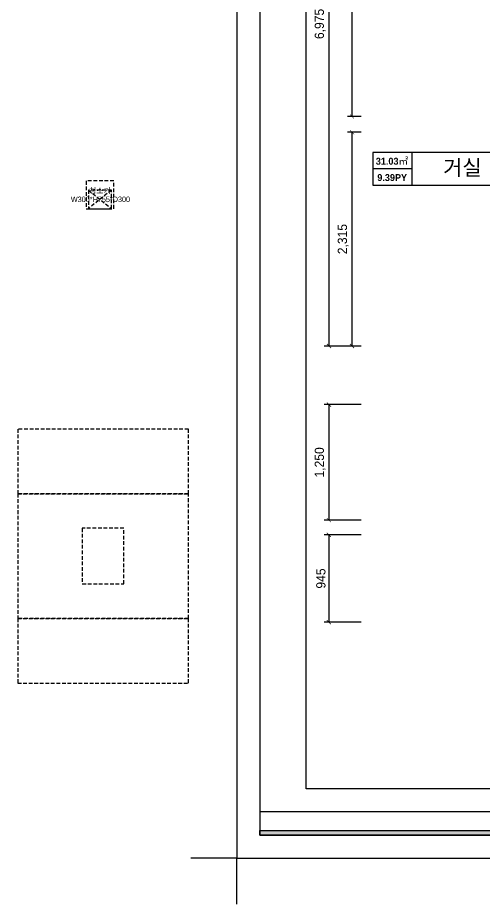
# Model space of a CAD drawing. Header units: inches. Extents: x 199882 to 277715, y -17863 to 11882.
# Drawn here: x 199882 to 204937, y -3968 to 5632 of the extents above; entities that cross this region are included whole.
import ezdxf
from ezdxf.enums import TextEntityAlignment as Align

# ---------------------------------------------------------------- set-up
doc = ezdxf.new("R2010")
doc.units = ezdxf.units.IN
doc.header["$LTSCALE"] = 50
doc.header["$MEASUREMENT"] = 0
doc.linetypes.add('DH-HID2', pattern=[1.2, 0.8, -0.4])
for name, color, linetype in [('0-ELC TEXT', 7, 'Continuous'), ('03-TEXT', 3, 'Continuous'), ('FORM(YOURNAME)-1', 1, 'Continuous'), ('FORM(YOURNAME)-11', 1, 'Continuous'), ('FU-FURM', 251, 'DH-HID2'), ('치수', 7, 'Continuous')]:
    doc.layers.add(name, color=color, linetype=linetype)
doc.styles.add('YOURNAME', font='HY울릉도M.TTF')
doc.styles.add('넥슨고딕', font='NEXONLv1GothicBold.ttf')
doc.styles.add('코레일둥고', font='Korail_Round_Gothic_Medium.ttf')
doc.dimstyles.new('YOURNAME-50', dxfattribs={"dimscale": 50, "dimtxt": 2, "dimasz": 0.9, "dimexe": 1, "dimexo": 3, "dimgap": 0.7, "dimtad": 1, "dimdec": 0, "dimzin": 0, "dimdsep": 46, "dimlunit": 6, "dimtxsty": 'YOURNAME', "dimblk": 'ARCHTICK', "dimcen": 0, "dimclrd": 1, "dimclre": 1, "dimclrt": 7, "dimadec": 0, "dimazin": 0, "dimtfac": 1, "dimtdec": 0, "dimtix": 1, "dimtmove": 2, "dimatfit": 3, "dimldrblk": 'ARCHTICK', "dimfxl": 0, "dimtolj": 1, "dimtzin": 0, "dimarcsym": 0})

# ---------------------------------------------------------------- blocks, each defined once
blk = doc.blocks.new('_ArchTick')
at = {"color": 0, "linetype": 'ByBlock', "const_width": 0.15}
blk.add_lwpolyline([(-0.5, -0.5), (0.5, 0.5)], dxfattribs=at)
blk = doc.blocks.new('*D36')
at = {"layer": 'Defpoints', "color": 0}
for p in [(203753.3, 9052.3), (203253.3, 2077.3), (203753.3, 2077.3)]:
    blk.add_point(p, dxfattribs=at)
at = {"layer": '치수', "color": 1, "lineweight": -2}
for p, q in [((203603.3, 9052.3), (203203.3, 9052.3)), ((203253.3, 9052.3), (203253.3, 2077.3)), ((203603.3, 2077.3), (203203.3, 2077.3))]:
    blk.add_line(p, q, dxfattribs=at)
at = {"layer": '치수', "color": 1, "lineweight": -2, "xscale": 45, "yscale": 45, "zscale": 45}
for p, rotation in [((203253.3, 9052.3), 90), ((203253.3, 2077.3), 270)]:
    blk.add_blockref('_ArchTick', p, dxfattribs=dict(at, rotation=rotation))
at = {"layer": '치수', "color": 7, "insert": (203158.6, 5564.8), "char_height": 100, "attachment_point": 5, "rotation": 90, "style": 'YOURNAME'}
blk.add_mtext('\\A1;6,975', dxfattribs=at)
blk = doc.blocks.new('*D38')
at = {"layer": 'Defpoints', "color": 0}
for p in [(203753.3, 4392.3), (203503.3, 2077.3), (203753.3, 2077.3)]:
    blk.add_point(p, dxfattribs=at)
at = {"layer": '치수', "color": 1, "lineweight": -2}
for p, q in [((203603.3, 4392.3), (203453.3, 4392.3)), ((203503.3, 4392.3), (203503.3, 2077.3)), ((203603.3, 2077.3), (203453.3, 2077.3))]:
    blk.add_line(p, q, dxfattribs=at)
at = {"layer": '치수', "color": 1, "lineweight": -2, "xscale": 45, "yscale": 45, "zscale": 45}
for p, rotation in [((203503.3, 4392.3), 90), ((203503.3, 2077.3), 270)]:
    blk.add_blockref('_ArchTick', p, dxfattribs=dict(at, rotation=rotation))
at = {"layer": '치수', "color": 7, "insert": (203408.7, 3234.8), "char_height": 100, "attachment_point": 5, "rotation": 90, "style": 'YOURNAME'}
blk.add_mtext('\\A1;2,315', dxfattribs=at)
blk = doc.blocks.new('*D39')
at = {"layer": 'Defpoints', "color": 0}
for p in [(203753.3, 7882.3), (203503.3, 4562.3), (203753.3, 4562.3)]:
    blk.add_point(p, dxfattribs=at)
at = {"layer": '치수', "color": 1, "lineweight": -2}
for p, q in [((203603.3, 7882.3), (203453.3, 7882.3)), ((203503.3, 7882.3), (203503.3, 4562.3)), ((203603.3, 4562.3), (203453.3, 4562.3))]:
    blk.add_line(p, q, dxfattribs=at)
at = {"layer": '치수', "color": 1, "lineweight": -2, "xscale": 45, "yscale": 45, "zscale": 45}
for p, rotation in [((203503.3, 7882.3), 90), ((203503.3, 4562.3), 270)]:
    blk.add_blockref('_ArchTick', p, dxfattribs=dict(at, rotation=rotation))
at = {"layer": '치수', "color": 7, "insert": (203408.7, 6222.3), "char_height": 100, "attachment_point": 5, "rotation": 90, "style": 'YOURNAME'}
blk.add_mtext('\\A1;3,320', dxfattribs=at)
blk = doc.blocks.new('*D46')
at = {"layer": 'Defpoints', "color": 0}
for p in [(203753.3, 1442.3), (203253.3, 192.3), (203753.3, 192.3)]:
    blk.add_point(p, dxfattribs=at)
at = {"layer": '치수', "color": 1, "lineweight": -2}
for p, q in [((203603.3, 1442.3), (203203.3, 1442.3)), ((203253.3, 1442.3), (203253.3, 192.3)), ((203603.3, 192.3), (203203.3, 192.3))]:
    blk.add_line(p, q, dxfattribs=at)
at = {"layer": '치수', "color": 1, "lineweight": -2, "xscale": 45, "yscale": 45, "zscale": 45}
for p, rotation in [((203253.3, 1442.3), 90), ((203253.3, 192.3), 270)]:
    blk.add_blockref('_ArchTick', p, dxfattribs=dict(at, rotation=rotation))
at = {"layer": '치수', "color": 7, "insert": (203158.7, 817.3), "char_height": 100, "attachment_point": 5, "rotation": 90, "style": 'YOURNAME'}
blk.add_mtext('\\A1;1,250', dxfattribs=at)
blk = doc.blocks.new('*D47')
at = {"layer": 'Defpoints', "color": 0}
for p in [(203753.3, 32.3), (203253.3, -912.7), (203753.3, -912.7)]:
    blk.add_point(p, dxfattribs=at)
at = {"layer": '치수', "color": 1, "lineweight": -2}
for p, q in [((203603.3, 32.3), (203203.3, 32.3)), ((203253.3, 32.3), (203253.3, -912.7)), ((203603.3, -912.7), (203203.3, -912.7))]:
    blk.add_line(p, q, dxfattribs=at)
at = {"layer": '치수', "color": 1, "lineweight": -2, "xscale": 45, "yscale": 45, "zscale": 45}
for p, rotation in [((203253.3, 32.3), 90), ((203253.3, -912.7), 270)]:
    blk.add_blockref('_ArchTick', p, dxfattribs=dict(at, rotation=rotation))
at = {"layer": '치수', "color": 7, "insert": (203166.4, -440.2), "char_height": 100, "attachment_point": 5, "rotation": 90, "style": 'YOURNAME'}
blk.add_mtext('\\A1;945', dxfattribs=at)
blk = doc.blocks.new('FORM-ELEVATION')
at = {"layer": 'FORM(YOURNAME)-11'}
h = blk.add_hatch(color=256, dxfattribs=at)
h.dxf.hatch_style = 1
h.paths.add_polyline_path([(-10309, 35708), (71691, 35708), (71691, 35508), (-10309, 35508)])
h.paths.add_polyline_path([(-10309, -21492), (71691, -21492), (71691, -21692), (-10309, -21692)])
at = {"layer": 'Defpoints', "color": 158}
blk.add_line((62481, -20692), (-10309, -20692), dxfattribs=at)
for points in [[(-10309, -21692), (71691, -21692), (71691, 35708), (-10309, 35708)], [(-8309, 33708), (61071, 33708), (61071, -19692), (-8309, -19692)]]:
    blk.add_lwpolyline(points, close=True, dxfattribs=at)
at = {"layer": 'Defpoints', "color": 1}
blk.add_lwpolyline([(-11309, -24692), (-11309, -22692), (-13309, -22692)], dxfattribs=at)
at = {"layer": 'FORM(YOURNAME)-11', "color": 250}
blk.add_lwpolyline([(-11309, -22692), (72691, -22692), (72691, 36708), (-11309, 36708)], close=True, dxfattribs=at)
at = {"layer": 'FORM(YOURNAME)-11'}
blk.add_lwpolyline([(-10309, -21492), (71691, -21492), (71691, -21692), (-10309, -21692)], close=True, dxfattribs=at)
at = {"layer": 'FORM(YOURNAME)-11', "color": 3, "style": 'YOURNAME'}
for tag, height, p in [('1', 450, (71041, -1219)), ('2', 450, (71041, -1863)), ('3', 450, (71041, -3150)), ('4', 450, (71041, -5081)), ('5', 515, (71041, -7398)), ('6', 515, (71041, -9650)), ('7', 515, (71041, -11903)), ('8', 515, (71041, -14155)), ('9', 515, (71041, -16408)), ('10', 515, (66791, -18596)), ('11', 515, (71041, -18660)), ('12', 515, (66791, -20848)), ('13', 515, (71041, -20848))]:
    blk.add_attdef(tag, text='', height=height, dxfattribs=at).set_placement(p, align=Align.MIDDLE_RIGHT)

msp = doc.modelspace()

# ---------------------------------------------------------------- linework, layer by layer
at = {"layer": '0-ELC TEXT'}
for p, q in [((204154.8, 3818.7), (204154.8, 4172.4)), ((204154.8, 3995.5), (203730.2, 3995.5))]:
    msp.add_line(p, q, dxfattribs=at)
msp.add_lwpolyline([(205212, 4172.4), (203730.2, 4172.4), (203730.2, 3818.7), (205212, 3818.7)], close=True, dxfattribs=at)
at = {"layer": 'FU-FURM'}
for p, q in [((200897.7, 3766.2), (200647.7, 3564.2)), ((200647.7, 3766.2), (200897.7, 3564.2))]:
    msp.add_line(p, q, dxfattribs=at)
for points in [[(200622.7, 3564.2), (200922.7, 3564.2), (200922.7, 3864.2), (200622.7, 3864.2)], [(200647.7, 3564.2), (200897.7, 3564.2), (200897.7, 3766.2), (200647.7, 3766.2)], [(199881.6, 478.2), (201731.6, 478.2), (201731.6, 1178.2), (199881.6, 1178.2)], [(199881.6, -871.8), (201731.6, -871.8), (201731.6, 478.2), (199881.6, 478.2)], [(200581.6, -496.8), (201031.6, -496.8), (201031.6, 103.2), (200581.6, 103.2)], [(199881.6, -1571.8), (201731.6, -1571.8), (201731.6, -871.8), (199881.6, -871.8)]]:
    msp.add_lwpolyline(points, close=True, dxfattribs=at)

# ---------------------------------------------------------------- block references
at = {"layer": 'FORM(YOURNAME)-1', "xscale": 0.2500000000000001, "yscale": 0.2500000000000001, "zscale": 0.2500000000000001}
msp.add_blockref('FORM-ELEVATION', (205083.5, 2205.4), dxfattribs=at)

# ---------------------------------------------------------------- texts
at = {"layer": '0-ELC TEXT', "style": '코레일둥고'}
for s, p in [('청소기', (200656.4, 3728.4)), ('W300*H755*D300', (200457.3, 3635.7))]:
    msp.add_text(s, height=60, dxfattribs=at).set_placement(p)
at = {"layer": '03-TEXT'}
for s, height, style, p in [('31.03㎡', 75, '넥슨고딕', (203936.7, 4040.6)), ('거실', 166.67, '코레일둥고', (204699.2, 3926.1)), ('9.39PY', 75, '넥슨고딕', (203938.6, 3863.7))]:
    msp.add_text(s, height=height, dxfattribs=dict(at, style=style)).set_placement(p, align=Align.CENTER)

# ---------------------------------------------------------------- dimensions: what is measured, and where the dimension line sits
at = {"layer": '치수'}
for base, p1, p2, picture, middle in [((203253.3, 2077.3), (203753.3, 9052.3), (203753.3, 2077.3), '*D36', (203158.6, 5564.8)), ((203503.3, 4562.3), (203753.3, 7882.3), (203753.3, 4562.3), '*D39', (203408.7, 6222.3)), ((203503.3, 2077.3), (203753.3, 4392.3), (203753.3, 2077.3), '*D38', (203408.7, 3234.8)), ((203253.3, 192.3), (203753.3, 1442.3), (203753.3, 192.3), '*D46', (203158.7, 817.3)), ((203253.3, -912.7), (203753.3, 32.3), (203753.3, -912.7), '*D47', (203166.4, -440.2))]:
    dim = msp.add_linear_dim(base=base, p1=p1, p2=p2, angle=90, dimstyle='YOURNAME-50', override={"dimfxl": 1.25, "dimarcsym": 2}, dxfattribs=at)
    dim.commit()
    dim.dimension.update_dxf_attribs({"geometry": picture, "text_midpoint": middle})

doc.saveas('drawing.dxf')
